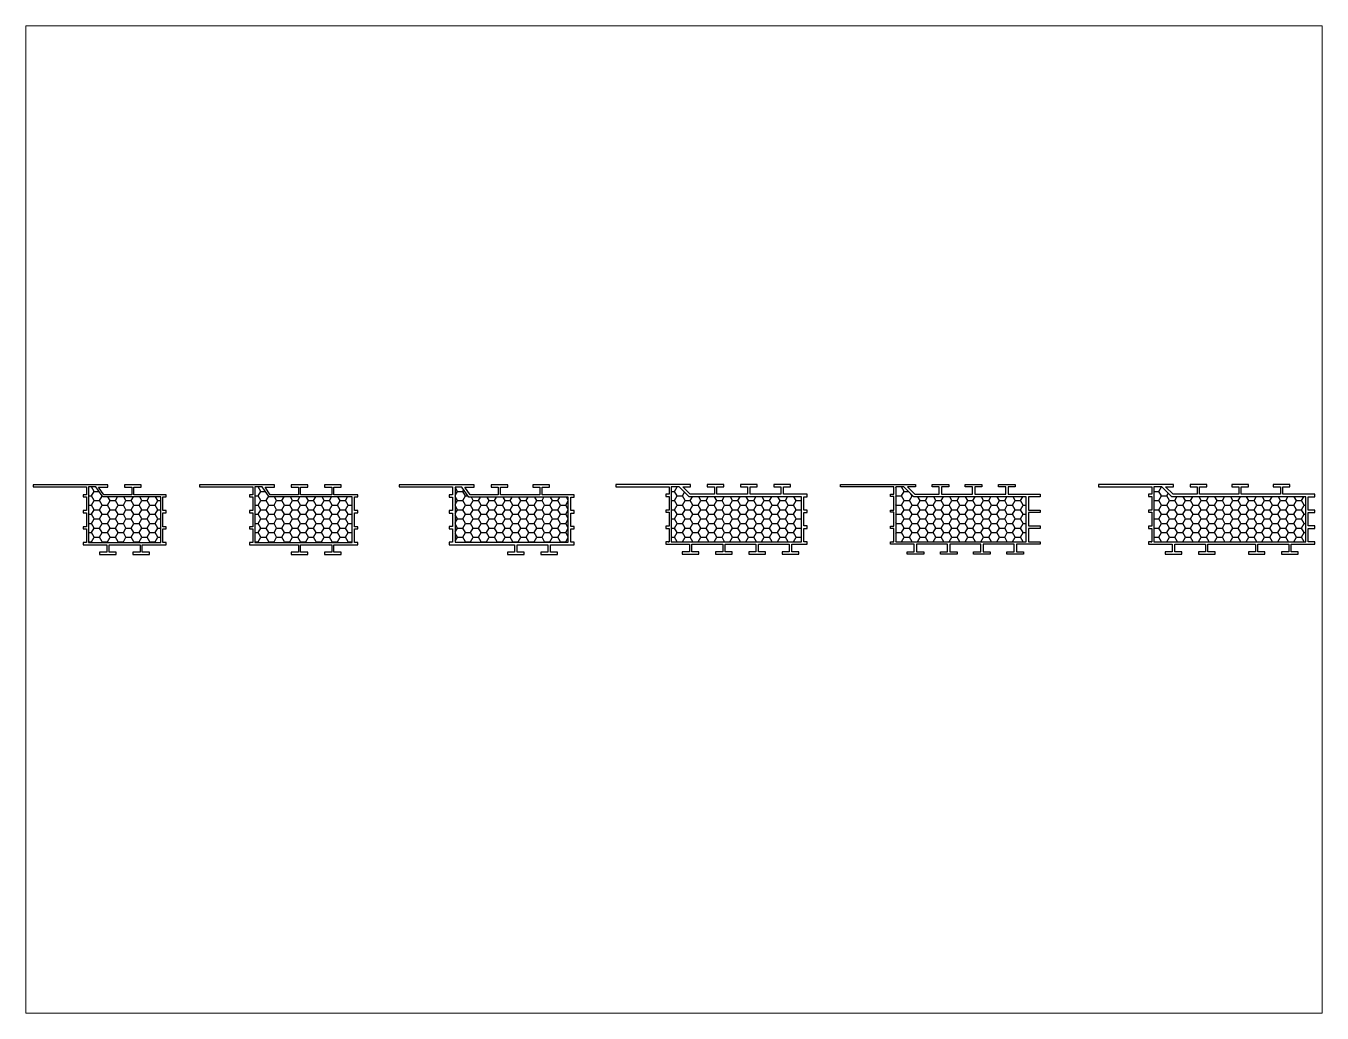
# Paper-space layout 'Layout1' of a CAD drawing. Header units: inches. Extents: x 1.05 to 9.45, y 0.8 to 7.2.
# The model-space entities are those that its viewports show. They can reach past a viewport. Long polylines and large blocks are cut down to what shows.
import ezdxf

# ---------------------------------------------------------------- set-up
doc = ezdxf.new("R2010")
doc.units = ezdxf.units.IN
doc.header["$MEASUREMENT"] = 0
doc.layers.add('HATCH', color=7, linetype='Continuous')
doc.layers.add('MED', color=7, linetype='Continuous')

# ---------------------------------------------------------------- blocks, each defined once
blk = doc.blocks.new('CCT50')
at = {"layer": 'HATCH'}
h = blk.add_hatch(dxfattribs=at)
h.set_pattern_fill('HONEY', color=256, scale=25.4, style=0)
h.paths.add_polyline_path([(1.25, -33.5), (44.75, -33.5), (44.75, -6), (9.87, -6), (5.67, 0), (1.25, 0)])
at = {"layer": 'MED'}
for p, q in [((13, 1.25), (-32, 1.25)), ((-32, 1.25), (-32, 0)), ((-32, 0), (0, 0)), ((0, 0), (0, -4.75)), ((5.67, 0), (1.25, 0)), ((9.87, -6), (5.67, 0)), ((13, -0.25), (13, 1.25)), ((33, 1.25), (23, 1.25)), ((23, 1.25), (23, -0.25)), ((33, -0.25), (33, 1.25)), ((0, -4.75), (-2, -4.75)), ((-2, -4.75), (-2, -6)), ((-2, -6), (0, -6)), ((0, -6), (0, -14.3)), ((1.25, 0), (1.25, -33.5)), ((10.52, -4.75), (7.37, -0.25)), ((7.37, -0.25), (13, -0.25)), ((44.75, -6), (9.87, -6)), ((27.37, -4.75), (10.52, -4.75)), ((23, -0.25), (27.37, -0.25)), ((27.37, -0.25), (27.37, -4.75)), ((28.62, -4.75), (28.62, -0.25)), ((28.62, -0.25), (33, -0.25)), ((48, -4.75), (28.62, -4.75)), ((44.75, -33.5), (44.75, -6)), ((46, -14.3), (46, -6)), ((46, -6), (48, -6)), ((48, -6), (48, -4.75)), ((0, -14.3), (-2, -14.3)), ((-2, -14.3), (-2, -15.55)), ((-2, -15.55), (0, -15.55)), ((0, -15.55), (0, -23.95)), ((48, -14.3), (46, -14.3)), ((46, -23.95), (46, -15.55)), ((46, -15.55), (48, -15.55)), ((48, -15.55), (48, -14.3)), ((0, -23.95), (-2, -23.95)), ((-2, -23.95), (-2, -25.2)), ((-2, -25.2), (0, -25.2)), ((0, -25.2), (0, -33.5)), ((48, -23.95), (46, -23.95)), ((46, -33.5), (46, -25.2)), ((46, -25.2), (48, -25.2)), ((48, -25.2), (48, -23.95)), ((0, -33.5), (-2, -33.5)), ((-2, -33.5), (-2, -34.75)), ((-2, -34.75), (12.37, -34.75)), ((1.25, -33.5), (44.75, -33.5)), ((12.37, -34.75), (12.37, -39.25)), ((13.62, -39.25), (13.62, -34.75)), ((13.62, -34.75), (32.37, -34.75)), ((32.37, -34.75), (32.37, -39.25)), ((33.62, -39.25), (33.62, -34.75)), ((33.62, -34.75), (48, -34.75)), ((48, -33.5), (46, -33.5)), ((48, -34.75), (48, -33.5)), ((12.37, -39.25), (8, -39.25)), ((8, -39.25), (8, -40.75)), ((8, -40.75), (18, -40.75)), ((18, -39.25), (13.62, -39.25)), ((18, -40.75), (18, -39.25)), ((32.37, -39.25), (28, -39.25)), ((28, -39.25), (28, -40.75)), ((28, -40.75), (38, -40.75)), ((38, -39.25), (33.62, -39.25)), ((38, -40.75), (38, -39.25))]:
    blk.add_line(p, q, dxfattribs=at)
blk = doc.blocks.new('CCT65')
at = {"layer": 'HATCH'}
h = blk.add_hatch(dxfattribs=at)
h.set_pattern_fill('HONEY', color=256, scale=25.4, style=0)
h.set_pattern_definition([(0, (-100, 0), (4.7625, 2.74963), [3.175, -6.35]), (120, (-100, 0), (-4.7625, 2.74963), [3.175, -6.35]), (60, (-100, 0), (1e-08, 5.49926), [-6.35, 3.175])])
h.paths.add_polyline_path([(1.25, -33.5), (59.75, -33.5), (59.75, -6), (9.87, -6), (5.67, 0), (1.25, 0)])
at = {"layer": 'MED'}
for p, q in [((13, 1.25), (-32, 1.25)), ((-32, 1.25), (-32, 0)), ((-32, 0), (0, 0)), ((0, 0), (0, -4.75)), ((5.67, 0), (1.25, 0)), ((1.25, 0), (1.25, -33.5)), ((9.87, -6), (5.67, 0)), ((13, -0.25), (13, 1.25)), ((33, 1.25), (23, 1.25)), ((23, 1.25), (23, -0.25)), ((33, -0.25), (33, 1.25)), ((52.99, 1.25), (43, 1.25)), ((43, 1.25), (43, -0.25)), ((52.99, -0.25), (52.99, 1.25)), ((0, -4.75), (-2, -4.75)), ((-2, -4.75), (-2, -6)), ((-2, -6), (0, -6)), ((0, -6), (0, -14.3)), ((10.52, -4.75), (7.37, -0.25)), ((7.37, -0.25), (13, -0.25)), ((59.75, -6), (9.87, -6)), ((27.37, -4.75), (10.52, -4.75)), ((23, -0.25), (27.37, -0.25)), ((27.37, -0.25), (27.37, -4.75)), ((28.62, -4.75), (28.62, -0.25)), ((28.62, -0.25), (33, -0.25)), ((47.37, -4.75), (28.62, -4.75)), ((43, -0.25), (47.37, -0.25)), ((47.37, -0.25), (47.37, -4.75)), ((48.62, -4.75), (48.62, -0.25)), ((48.62, -0.25), (52.99, -0.25)), ((63, -4.75), (48.62, -4.75)), ((59.75, -33.5), (59.75, -6)), ((61, -14.3), (61, -6)), ((61, -6), (63, -6)), ((63, -6), (63, -4.75)), ((0, -14.3), (-2, -14.3)), ((-2, -14.3), (-2, -15.55)), ((-2, -15.55), (0, -15.55)), ((0, -15.55), (0, -23.95)), ((63, -14.3), (61, -14.3)), ((61, -23.95), (61, -15.55)), ((61, -15.55), (63, -15.55)), ((63, -15.55), (63, -14.3)), ((0, -23.95), (-2, -23.95)), ((-2, -23.95), (-2, -25.2)), ((-2, -25.2), (0, -25.2)), ((0, -25.2), (0, -33.5)), ((63, -23.95), (61, -23.95)), ((61, -33.5), (61, -25.2)), ((61, -25.2), (63, -25.2)), ((63, -25.2), (63, -23.95)), ((0, -33.5), (-2, -33.5)), ((-2, -33.5), (-2, -34.75)), ((-2, -34.75), (27.37, -34.75)), ((1.25, -33.5), (59.75, -33.5)), ((27.37, -34.75), (27.37, -39.25)), ((28.62, -39.25), (28.62, -34.75)), ((28.62, -34.75), (47.37, -34.75)), ((47.37, -34.75), (47.37, -39.25)), ((48.62, -34.75), (63, -34.75)), ((48.62, -39.25), (48.62, -34.75)), ((63, -33.5), (61, -33.5)), ((63, -34.75), (63, -33.5)), ((27.37, -39.25), (23, -39.25)), ((23, -39.25), (23, -40.75)), ((23, -40.75), (33, -40.75)), ((33, -39.25), (28.62, -39.25)), ((33, -40.75), (33, -39.25)), ((47.37, -39.25), (43, -39.25)), ((43, -39.25), (43, -40.75)), ((43, -40.75), (52.99, -40.75)), ((52.99, -39.25), (48.62, -39.25)), ((52.99, -40.75), (52.99, -39.25))]:
    blk.add_line(p, q, dxfattribs=at)
blk = doc.blocks.new('CCT75')
at = {"layer": 'HATCH'}
h = blk.add_hatch(dxfattribs=at)
h.set_pattern_fill('HONEY', color=256, scale=25.4, style=0)
h.set_pattern_definition([(0, (-220, 0), (4.7625, 2.74963), [3.175, -6.35]), (120, (-220, 0), (-4.7625, 2.74963), [3.175, -6.35]), (60, (-220, 0), (1e-08, 5.499261), [-6.35, 3.175])])
h.paths.add_polyline_path([(69.5, -6.25), (9.74, -6.25), (5.54, -0.25), (1.5, -0.25), (1.5, -33.25), (69.5, -33.25)])
at = {"layer": 'MED'}
for p, q in [((13, 1.25), (-32, 1.25)), ((-32, 1.25), (-32, 0)), ((-32, 0), (0, 0)), ((0, 0), (0, -4.75)), ((13, -0.25), (13, 1.25)), ((33.12, 1.25), (23.12, 1.25)), ((23.12, 1.25), (23.12, -0.25)), ((33.12, -0.25), (33.12, 1.25)), ((58.24, 1.25), (48.24, 1.25)), ((48.24, 1.25), (48.24, -0.25)), ((58.24, -0.25), (58.24, 1.25)), ((0, -4.75), (-2, -4.75)), ((-2, -4.75), (-2, -6.25)), ((-2, -6.25), (0, -6.25)), ((0, -6.25), (0, -14.25)), ((5.54, -0.25), (1.5, -0.25)), ((1.5, -0.25), (1.5, -33.25)), ((9.74, -6.25), (5.54, -0.25)), ((10.52, -4.75), (7.37, -0.25)), ((7.37, -0.25), (13, -0.25)), ((69.5, -6.25), (9.74, -6.25)), ((27.37, -4.75), (10.52, -4.75)), ((23.12, -0.25), (27.37, -0.25)), ((27.37, -0.25), (27.37, -4.75)), ((28.87, -4.75), (28.87, -0.25)), ((28.87, -0.25), (33.12, -0.25)), ((52.37, -4.75), (28.87, -4.75)), ((48.24, -0.25), (52.37, -0.25)), ((52.37, -0.25), (52.37, -4.75)), ((53.87, -4.75), (53.87, -0.25)), ((53.87, -0.25), (58.24, -0.25)), ((73, -4.75), (53.87, -4.75)), ((69.5, -33.25), (69.5, -6.25)), ((71, -14.25), (71, -6.25)), ((71, -6.25), (73, -6.25)), ((73, -6.25), (73, -4.75)), ((0, -14.25), (-2, -14.25)), ((-2, -14.25), (-2, -15.75)), ((73, -14.25), (71, -14.25)), ((73, -15.75), (73, -14.25)), ((-2, -15.75), (0, -15.75)), ((0, -15.75), (0, -23.75)), ((71, -23.75), (71, -15.75)), ((71, -15.75), (73, -15.75)), ((0, -23.75), (-2, -23.75)), ((-2, -23.75), (-2, -25.25)), ((-2, -25.25), (0, -25.25)), ((0, -25.25), (0, -33.25)), ((73, -23.75), (71, -23.75)), ((71, -33.25), (71, -25.25)), ((71, -25.25), (73, -25.25)), ((73, -25.25), (73, -23.75)), ((0, -33.25), (-2, -33.25)), ((-2, -33.25), (-2, -34.75)), ((-2, -34.75), (37.25, -34.75)), ((1.5, -33.25), (69.5, -33.25)), ((37.25, -34.75), (37.25, -39.25)), ((38.75, -39.25), (38.75, -34.75)), ((38.75, -34.75), (57.25, -34.75)), ((57.25, -34.75), (57.25, -39.25)), ((58.75, -34.75), (73, -34.75)), ((58.75, -39.25), (58.75, -34.75)), ((73, -33.25), (71, -33.25)), ((73, -34.75), (73, -33.25)), ((37.25, -39.25), (33, -39.25)), ((33, -39.25), (33, -40.75)), ((33, -40.75), (43, -40.75)), ((43, -39.25), (38.75, -39.25)), ((43, -40.75), (43, -39.25)), ((57.25, -39.25), (53, -39.25)), ((53, -39.25), (53, -40.75)), ((53, -40.75), (63, -40.75)), ((63, -39.25), (58.75, -39.25)), ((63, -40.75), (63, -39.25))]:
    blk.add_line(p, q, dxfattribs=at)
blk = doc.blocks.new('CCT85')
at = {"layer": 'HATCH'}
h = blk.add_hatch(dxfattribs=at)
h.set_pattern_fill('HONEY', color=256, scale=25.4, style=0)
h.set_pattern_definition([(0, (-350, 0), (4.7625, 2.74963), [3.175, -6.35]), (120, (-350, 0), (-4.7625, 2.74963), [3.175, -6.35]), (60, (-350, 0), (1e-08, 5.499261), [-6.35, 3.175])])
h.paths.add_polyline_path([(79.5, -6), (12.13, -6), (6.13, 0), (1.25, 0), (1.25, -33), (79.5, -33)])
at = {"layer": 'MED'}
for p, q in [((13, 1.5), (-32, 1.5)), ((-32, 1.5), (-32, 0)), ((-32, 0), (0, 0)), ((0, 0), (0, -4.5)), ((6.13, 0), (1.25, 0)), ((1.25, 0), (1.25, -33)), ((12.13, -6), (6.13, 0)), ((12.75, -4.5), (8.25, 0)), ((8.25, 0), (13, 0)), ((13, 0), (13, 1.5)), ((33, 1.5), (23, 1.5)), ((23, 1.5), (23, 0)), ((23, 0), (27.25, 0)), ((27.25, 0), (27.25, -4.5)), ((28.75, -4.5), (28.75, 0)), ((28.75, 0), (33, 0)), ((33, 0), (33, 1.5)), ((53, 1.5), (43, 1.5)), ((43, 1.5), (43, 0)), ((43, 0), (47.25, 0)), ((47.25, 0), (47.25, -4.5)), ((48.75, -4.5), (48.75, 0)), ((48.75, 0), (53, 0)), ((53, 0), (53, 1.5)), ((73, 1.5), (63, 1.5)), ((63, 1.5), (63, 0)), ((73, 0), (73, 1.5)), ((0, -4.5), (-2, -4.5)), ((-2, -4.5), (-2, -5.75)), ((-2, -5.75), (0, -5.75)), ((0, -5.75), (0, -14.05)), ((79.5, -6), (12.13, -6)), ((27.25, -4.5), (12.75, -4.5)), ((47.25, -4.5), (28.75, -4.5)), ((67.25, -4.5), (48.75, -4.5)), ((63, 0), (67.25, 0)), ((67.25, 0), (67.25, -4.5)), ((68.75, -4.5), (68.75, 0)), ((68.75, 0), (73, 0)), ((83, -4.5), (68.75, -4.5)), ((79.5, -33), (79.5, -6)), ((81, -14), (81, -6)), ((81, -6), (83, -6)), ((83, -6), (83, -4.5)), ((0, -14.05), (-2, -14.05)), ((-2, -14.05), (-2, -15.3)), ((-2, -15.3), (0, -15.3)), ((0, -15.3), (0, -23.7)), ((83, -14), (81, -14)), ((81, -23.5), (81, -15.5)), ((81, -15.5), (83, -15.5)), ((83, -15.5), (83, -14)), ((0, -23.7), (-2, -23.7)), ((-2, -23.7), (-2, -24.95)), ((-2, -24.95), (0, -24.95)), ((0, -24.95), (0, -33)), ((83, -23.5), (81, -23.5)), ((81, -33), (81, -25)), ((81, -25), (83, -25)), ((83, -25), (83, -23.5)), ((0, -33), (-2, -33)), ((-2, -33), (-2, -34.5)), ((-2, -34.5), (12.25, -34.5)), ((0, -33), (-0.5, -33)), ((-0.5, -33), (0, -33)), ((1.25, -33), (79.5, -33)), ((12.25, -34.5), (12.25, -39)), ((13.75, -39), (13.75, -34.5)), ((13.75, -34.5), (32.25, -34.5)), ((32.25, -34.5), (32.25, -39)), ((33.75, -39), (33.75, -34.5)), ((33.75, -34.5), (52.25, -34.5)), ((52.25, -34.5), (52.25, -39)), ((53.75, -39), (53.75, -34.5)), ((53.75, -34.5), (72.25, -34.5)), ((72.25, -34.5), (72.25, -39)), ((73.75, -39), (73.75, -34.5)), ((73.75, -34.5), (83, -34.5)), ((83, -33), (81, -33)), ((83, -34.5), (83, -33)), ((12.25, -39), (8, -39)), ((8, -39), (8, -40.5)), ((8, -40.5), (18, -40.5)), ((18, -39), (13.75, -39)), ((18, -40.5), (18, -39)), ((32.25, -39), (28, -39)), ((28, -39), (28, -40.5)), ((28, -40.5), (38, -40.5)), ((38, -39), (33.75, -39)), ((38, -40.5), (38, -39)), ((52.25, -39), (48, -39)), ((48, -39), (48, -40.5)), ((48, -40.5), (58, -40.5)), ((58, -39), (53.75, -39)), ((58, -40.5), (58, -39)), ((72.25, -39), (68, -39)), ((68, -39), (68, -40.5)), ((68, -40.5), (78, -40.5)), ((78, -39), (73.75, -39)), ((78, -40.5), (78, -39))]:
    blk.add_line(p, q, dxfattribs=at)
blk = doc.blocks.new('CCT90')
at = {"layer": 'HATCH'}
h = blk.add_hatch(dxfattribs=at)
h.set_pattern_fill('HONEY', color=256, scale=25.4, style=0)
h.set_pattern_definition([(0, (-485, 0), (4.7625, 2.74963), [3.175, -6.35]), (120, (-485, 0), (-4.7625, 2.74963), [3.175, -6.35]), (60, (-485, 0), (1e-08, 5.499261), [-6.35, 3.175])])
h.paths.add_polyline_path([(1.25, 0), (1.25, -33), (79.5, -33), (79.5, -6), (12.13, -6), (6.13, 0)])
at = {"layer": 'MED'}
for p, q in [((-32, 0), (-32, 1.5)), ((-32, 1.5), (13, 1.5)), ((0, 0), (-32, 0)), ((0, -4.5), (0, 0)), ((6.13, 0), (1.25, 0)), ((1.25, 0), (1.25, -33)), ((12.13, -6), (6.13, 0)), ((8.25, 0), (12.75, -4.5)), ((13, 0), (8.25, 0)), ((13, 1.5), (13, 0)), ((23, 0), (23, 1.5)), ((23, 1.5), (33, 1.5)), ((27.25, 0), (23, 0)), ((27.25, -4.5), (27.25, 0)), ((33, 0), (28.75, 0)), ((28.75, 0), (28.75, -4.5)), ((33, 1.5), (33, 0)), ((43, 0), (43, 1.5)), ((43, 1.5), (53, 1.5)), ((47.25, 0), (43, 0)), ((47.25, -4.5), (47.25, 0)), ((53, 0), (48.75, 0)), ((48.75, 0), (48.75, -4.5)), ((53, 1.5), (53, 0)), ((63, 0), (63, 1.5)), ((63, 1.5), (73, 1.5)), ((73, 1.5), (73, 0)), ((-2, -5.75), (-2, -4.5)), ((-2, -4.5), (0, -4.5)), ((0, -5.75), (-2, -5.75)), ((0, -14.05), (0, -5.75)), ((79.5, -6), (12.13, -6)), ((12.75, -4.5), (27.25, -4.5)), ((28.75, -4.5), (47.25, -4.5)), ((48.75, -4.5), (67.25, -4.5)), ((67.25, 0), (63, 0)), ((67.25, -4.5), (67.25, 0)), ((73, 0), (68.75, 0)), ((68.75, 0), (68.75, -4.5)), ((68.75, -4.5), (88, -4.5)), ((79.5, -33), (79.5, -6)), ((88, -6), (81, -6)), ((81, -6), (81, -14)), ((88, -4.5), (88, -6)), ((-2, -15.3), (-2, -14.05)), ((-2, -14.05), (0, -14.05)), ((0, -15.3), (-2, -15.3)), ((0, -23.7), (0, -15.3)), ((81, -14), (88, -14)), ((88, -15.5), (81, -15.5)), ((81, -15.5), (81, -23.5)), ((88, -14), (88, -15.5)), ((-2, -24.95), (-2, -23.7)), ((-2, -23.7), (0, -23.7)), ((0, -24.95), (-2, -24.95)), ((0, -33), (0, -24.95)), ((81, -23.5), (88, -23.5)), ((88, -25), (81, -25)), ((81, -25), (81, -33)), ((88, -23.5), (88, -25)), ((-2, -34.5), (-2, -33)), ((-2, -33), (0, -33)), ((12.25, -34.5), (-2, -34.5)), ((0, -33), (-0.5, -33)), ((-0.5, -33), (0, -33)), ((1.25, -33), (79.5, -33)), ((12.25, -39), (12.25, -34.5)), ((32.25, -34.5), (13.75, -34.5)), ((13.75, -34.5), (13.75, -39)), ((32.25, -39), (32.25, -34.5)), ((52.25, -34.5), (33.75, -34.5)), ((33.75, -34.5), (33.75, -39)), ((52.25, -39), (52.25, -34.5)), ((72.25, -34.5), (53.75, -34.5)), ((53.75, -34.5), (53.75, -39)), ((72.25, -39), (72.25, -34.5)), ((88, -34.5), (73.75, -34.5)), ((73.75, -34.5), (73.75, -39)), ((81, -33), (88, -33)), ((88, -33), (88, -34.5)), ((8, -40.5), (8, -39)), ((8, -39), (12.25, -39)), ((18, -40.5), (8, -40.5)), ((13.75, -39), (18, -39)), ((18, -39), (18, -40.5)), ((28, -40.5), (28, -39)), ((28, -39), (32.25, -39)), ((38, -40.5), (28, -40.5)), ((33.75, -39), (38, -39)), ((38, -39), (38, -40.5)), ((48, -40.5), (48, -39)), ((48, -39), (52.25, -39)), ((58, -40.5), (48, -40.5)), ((53.75, -39), (58, -39)), ((58, -39), (58, -40.5)), ((68, -40.5), (68, -39)), ((68, -39), (72.25, -39)), ((78, -40.5), (68, -40.5)), ((73.75, -39), (78, -39)), ((78, -39), (78, -40.5))]:
    blk.add_line(p, q, dxfattribs=at)
blk = doc.blocks.new('CCT100')
at = {"layer": 'HATCH'}
h = blk.add_hatch(dxfattribs=at)
h.set_pattern_fill('HONEY', color=256, scale=25.4, style=0)
h.set_pattern_definition([(0, (-640, 0), (4.7625, 2.749631), [3.175, -6.35]), (120, (-640, 0), (-4.7625, 2.749631), [3.175, -6.35]), (60, (-640, 0), (1e-08, 5.499261), [-6.35, 3.175])])
h.paths.add_polyline_path([(1.25, -33), (92.5, -33), (92.5, -6), (12.13, -6), (6.13, 0), (1.25, 0)])
at = {"layer": 'MED'}
for p, q in [((13, 1.5), (-32, 1.5)), ((-32, 1.5), (-32, 0)), ((-32, 0), (0, 0)), ((0, 0), (0, -4.5)), ((6.13, 0), (1.25, 0)), ((1.25, 0), (1.25, -33)), ((12.13, -6), (6.13, 0)), ((12.75, -4.5), (8.25, 0)), ((8.25, 0), (13, 0)), ((13, 0), (13, 1.5)), ((33, 1.5), (23, 1.5)), ((23, 1.5), (23, 0)), ((23, 0), (27.25, 0)), ((27.25, 0), (27.25, -4.5)), ((28.75, -4.5), (28.75, 0)), ((28.75, 0), (33, 0)), ((33, 0), (33, 1.5)), ((58, 1.5), (48, 1.5)), ((48, 1.5), (48, 0)), ((48, 0), (52.25, 0)), ((52.25, 0), (52.25, -4.5)), ((53.75, -4.5), (53.75, 0)), ((53.75, 0), (58, 0)), ((58, 0), (58, 1.5)), ((83, 1.5), (73, 1.5)), ((73, 1.5), (73, 0)), ((83, 0), (83, 1.5)), ((0, -4.5), (-2, -4.5)), ((-2, -4.5), (-2, -5.75)), ((-2, -5.75), (0, -5.75)), ((0, -5.75), (0, -14.05)), ((92.5, -6), (12.13, -6)), ((27.25, -4.5), (12.75, -4.5)), ((52.25, -4.5), (28.75, -4.5)), ((77.25, -4.5), (53.75, -4.5)), ((73, 0), (77.25, 0)), ((77.25, 0), (77.25, -4.5)), ((78.75, -4.5), (78.75, 0)), ((78.75, 0), (83, 0)), ((98, -4.5), (78.75, -4.5)), ((92.5, -33), (92.5, -6)), ((94, -14), (94, -6)), ((94, -6), (98, -6)), ((98, -6), (98, -4.5)), ((0, -14.05), (-2, -14.05)), ((-2, -14.05), (-2, -15.3)), ((-2, -15.3), (0, -15.3)), ((0, -15.3), (0, -23.7)), ((98, -14), (94, -14)), ((94, -23.5), (94, -15.5)), ((94, -15.5), (98, -15.5)), ((98, -15.5), (98, -14)), ((0, -23.7), (-2, -23.7)), ((-2, -23.7), (-2, -24.95)), ((-2, -24.95), (0, -24.95)), ((0, -24.95), (0, -33)), ((98, -23.5), (94, -23.5)), ((94, -33), (94, -25)), ((94, -25), (98, -25)), ((98, -25), (98, -23.5)), ((0, -33), (-2, -33)), ((-2, -33), (-2, -34.5)), ((-2, -34.5), (12.25, -34.5)), ((0, -33), (-0.5, -33)), ((-0.5, -33), (0, -33)), ((1.25, -33), (92.5, -33)), ((12.25, -34.5), (12.25, -39)), ((13.75, -39), (13.75, -34.5)), ((13.75, -34.5), (32.25, -34.5)), ((32.25, -34.5), (32.25, -39)), ((33.75, -39), (33.75, -34.5)), ((33.75, -34.5), (62.25, -34.5)), ((62.25, -34.5), (62.25, -39)), ((63.75, -39), (63.75, -34.5)), ((63.75, -34.5), (82.25, -34.5)), ((82.25, -34.5), (82.25, -39)), ((83.75, -39), (83.75, -34.5)), ((83.75, -34.5), (98, -34.5)), ((98, -33), (94, -33)), ((98, -34.5), (98, -33)), ((12.25, -39), (8, -39)), ((8, -39), (8, -40.5)), ((8, -40.5), (18, -40.5)), ((18, -39), (13.75, -39)), ((18, -40.5), (18, -39)), ((32.25, -39), (28, -39)), ((28, -39), (28, -40.5)), ((28, -40.5), (38, -40.5)), ((38, -39), (33.75, -39)), ((38, -40.5), (38, -39)), ((62.25, -39), (58, -39)), ((58, -39), (58, -40.5)), ((58, -40.5), (68, -40.5)), ((68, -39), (63.75, -39)), ((68, -40.5), (68, -39)), ((82.25, -39), (78, -39)), ((78, -39), (78, -40.5)), ((78, -40.5), (88, -40.5)), ((88, -39), (83.75, -39)), ((88, -40.5), (88, -39))]:
    blk.add_line(p, q, dxfattribs=at)

msp = doc.modelspace()

# ---------------------------------------------------------------- block references
for name, p in [('CCT50', (0, 0)), ('CCT65', (100, 0)), ('CCT75', (220, 0)), ('CCT85', (350, 0)), ('CCT90', (485, 0)), ('CCT100', (640, 0))]:
    msp.add_blockref(name, p)

psp = doc.layouts.get("Layout1")

# ---------------------------------------------------------------- viewports
at = {"layer": '0'}
psp.add_viewport(center=(5.25, 4), size=(8.4, 6.4), view_center_point=(353, -19.625), view_height=593.209409, dxfattribs=at)

doc.saveas('drawing.dxf')
